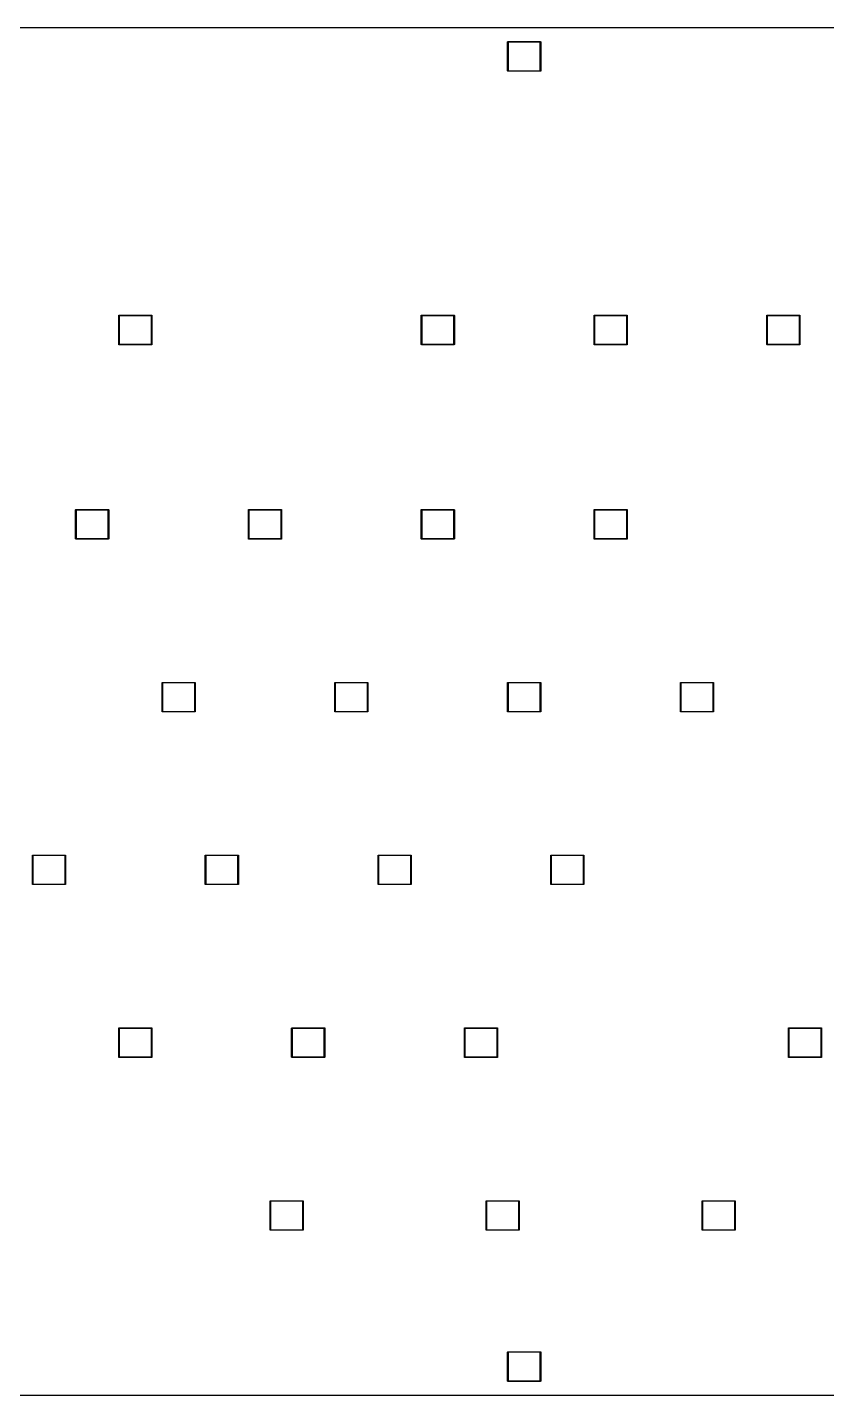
# Model space of a CAD drawing. Extents: x 19 to 378, y -202 to -52.
# Drawn here: x 197.6 to 285.8, y -202.4 to -51.6 of the extents above; entities that cross this region are included whole.
import ezdxf

# ---------------------------------------------------------------- set-up
doc = ezdxf.new("R2010")
doc.units = 0
doc.layers.add('BLACK', color=7, linetype='CONTINUOUS')

msp = doc.modelspace()

# ---------------------------------------------------------------- linework, layer by layer
at = {"layer": 'BLACK', "linetype": 'CONTINUOUS'}
for p, q in [((22.2249, -51.5687), (374.651, -51.5878)), ((374.649, -51.6378), (22.2251, -51.6187)), ((250.587, -53.1687), (250.588, -53.1638)), ((250.588, -53.17), (250.587, -53.1687)), ((250.587, -56.3675), (250.588, -53.17)), ((250.588, -53.1638), (250.589, -53.1591)), ((250.589, -53.1591), (250.592, -53.1548)), ((250.592, -53.1548), (250.595, -53.151)), ((250.595, -53.151), (250.599, -53.1479)), ((250.599, -53.1479), (250.603, -53.1455)), ((250.603, -53.1455), (250.608, -53.1441)), ((250.608, -53.1441), (250.611, -53.1437)), ((250.611, -53.1437), (250.612, -53.1436)), ((250.611, -53.1437), (250.611, -53.1437)), ((250.612, -53.1436), (250.614, -53.1437)), ((250.614, -53.1437), (254.211, -53.1437)), ((250.637, -53.1937), (250.637, -56.3438)), ((254.188, -53.1937), (250.637, -53.1937)), ((254.188, -56.3438), (254.188, -53.1937)), ((254.211, -53.1437), (254.212, -53.1436)), ((254.212, -53.1436), (254.214, -53.1437)), ((254.214, -53.1437), (254.217, -53.1441)), ((254.217, -53.1441), (254.222, -53.1455)), ((254.222, -53.1455), (254.226, -53.1479)), ((254.226, -53.1479), (254.23, -53.151)), ((254.23, -53.151), (254.233, -53.1548)), ((254.233, -53.1548), (254.236, -53.1591)), ((254.236, -53.1591), (254.237, -53.1638)), ((254.237, -53.1638), (254.238, -53.1687)), ((254.238, -53.1687), (254.237, -53.17)), ((254.237, -53.17), (254.237, -56.3675)), ((250.587, -56.3687), (250.587, -56.3675)), ((250.588, -56.3737), (250.587, -56.3687)), ((250.589, -56.3784), (250.588, -56.3737)), ((250.592, -56.3827), (250.589, -56.3784)), ((250.595, -56.3865), (250.592, -56.3827)), ((250.599, -56.3896), (250.595, -56.3865)), ((250.603, -56.392), (250.599, -56.3896)), ((250.608, -56.3934), (250.603, -56.392)), ((250.612, -56.3939), (250.608, -56.3934)), ((250.614, -56.3937), (250.612, -56.3939)), ((254.211, -56.3937), (250.614, -56.3937)), ((250.637, -56.3438), (254.188, -56.3438)), ((254.212, -56.3939), (254.211, -56.3937)), ((254.214, -56.3937), (254.212, -56.3939)), ((254.217, -56.3934), (254.214, -56.3937)), ((254.214, -56.3937), (254.214, -56.3937)), ((254.222, -56.392), (254.217, -56.3934)), ((254.226, -56.3896), (254.222, -56.392)), ((254.23, -56.3865), (254.226, -56.3896)), ((254.233, -56.3827), (254.23, -56.3865)), ((254.236, -56.3784), (254.233, -56.3827)), ((254.237, -56.3737), (254.236, -56.3784)), ((254.237, -56.3675), (254.238, -56.3687)), ((254.238, -56.3687), (254.237, -56.3737)), ((207.725, -83.3263), (207.727, -83.3216)), ((207.725, -83.3312), (207.725, -83.3263)), ((207.725, -83.3325), (207.725, -83.3312)), ((207.725, -86.53), (207.725, -83.3325)), ((207.727, -83.3216), (207.729, -83.3173)), ((207.729, -83.3173), (207.732, -83.3135)), ((207.732, -83.3135), (207.736, -83.3104)), ((207.736, -83.3104), (207.74, -83.308)), ((207.74, -83.308), (207.745, -83.3066)), ((207.745, -83.3066), (207.749, -83.3062)), ((207.749, -83.3062), (207.75, -83.3061)), ((207.75, -83.3061), (207.751, -83.3062)), ((207.751, -83.3062), (211.349, -83.3062)), ((207.775, -83.3563), (207.775, -86.5062)), ((211.325, -83.3563), (207.775, -83.3563)), ((211.325, -86.5062), (211.325, -83.3563)), ((211.349, -83.3062), (211.35, -83.3061)), ((211.35, -83.3061), (211.351, -83.3062)), ((211.351, -83.3062), (211.351, -83.3062)), ((211.351, -83.3062), (211.355, -83.3066)), ((211.355, -83.3066), (211.36, -83.308)), ((211.36, -83.308), (211.364, -83.3104)), ((211.364, -83.3104), (211.368, -83.3135)), ((211.368, -83.3135), (211.371, -83.3173)), ((211.371, -83.3173), (211.373, -83.3216)), ((211.373, -83.3216), (211.375, -83.3263)), ((211.375, -83.3263), (211.375, -83.3312)), ((211.375, -83.3312), (211.375, -83.3325)), ((211.375, -83.3325), (211.375, -86.53)), ((241.062, -83.3312), (241.063, -83.3263)), ((241.062, -83.3325), (241.062, -83.3312)), ((241.063, -86.53), (241.062, -83.3325)), ((241.063, -83.3263), (241.064, -83.3216)), ((241.064, -83.3216), (241.067, -83.3173)), ((241.067, -83.3173), (241.07, -83.3135)), ((241.07, -83.3135), (241.074, -83.3104)), ((241.074, -83.3104), (241.078, -83.308)), ((241.078, -83.308), (241.083, -83.3066)), ((241.083, -83.3066), (241.086, -83.3062)), ((241.086, -83.3062), (241.087, -83.3061)), ((241.087, -83.3061), (241.089, -83.3062)), ((241.089, -83.3062), (244.686, -83.3062)), ((241.112, -83.3563), (241.112, -86.5062)), ((244.662, -83.3563), (241.112, -83.3563)), ((244.663, -86.5062), (244.662, -83.3563)), ((244.686, -83.3062), (244.688, -83.3061)), ((244.688, -83.3061), (244.689, -83.3062)), ((244.689, -83.3062), (244.689, -83.3062)), ((244.689, -83.3062), (244.692, -83.3066)), ((244.692, -83.3066), (244.697, -83.308)), ((244.697, -83.308), (244.701, -83.3104)), ((244.701, -83.3104), (244.705, -83.3135)), ((244.705, -83.3135), (244.708, -83.3173)), ((244.708, -83.3173), (244.711, -83.3216)), ((244.711, -83.3216), (244.712, -83.3263)), ((244.712, -83.3263), (244.713, -83.3312)), ((244.713, -83.3312), (244.712, -83.3325)), ((244.712, -83.3325), (244.712, -86.53)), ((260.112, -83.3312), (260.113, -83.3263)), ((260.113, -83.3325), (260.112, -83.3312)), ((260.113, -83.3263), (260.114, -83.3216)), ((260.113, -86.53), (260.113, -83.3325)), ((260.114, -83.3216), (260.117, -83.3173)), ((260.117, -83.3173), (260.12, -83.3135)), ((260.12, -83.3135), (260.124, -83.3104)), ((260.124, -83.3104), (260.128, -83.308)), ((260.128, -83.308), (260.133, -83.3066)), ((260.133, -83.3066), (260.136, -83.3062)), ((260.136, -83.3062), (260.137, -83.3061)), ((260.137, -83.3061), (260.139, -83.3062)), ((260.139, -83.3062), (263.736, -83.3062)), ((260.162, -83.3563), (260.162, -86.5062)), ((263.712, -83.3563), (260.162, -83.3563)), ((263.713, -86.5062), (263.712, -83.3563)), ((263.736, -83.3062), (263.738, -83.3061)), ((263.738, -83.3061), (263.739, -83.3062)), ((263.739, -83.3062), (263.739, -83.3062)), ((263.739, -83.3062), (263.742, -83.3066)), ((263.742, -83.3066), (263.747, -83.308)), ((263.747, -83.308), (263.751, -83.3104)), ((263.751, -83.3104), (263.755, -83.3135)), ((263.755, -83.3135), (263.758, -83.3173)), ((263.758, -83.3173), (263.761, -83.3216)), ((263.761, -83.3216), (263.762, -83.3263)), ((263.762, -83.3263), (263.763, -83.3312)), ((263.763, -83.3312), (263.762, -83.3325)), ((263.762, -83.3325), (263.762, -86.53)), ((279.162, -83.3312), (279.163, -83.3263)), ((279.162, -83.3325), (279.162, -83.3312)), ((279.163, -86.53), (279.162, -83.3325)), ((279.163, -83.3263), (279.164, -83.3216)), ((279.164, -83.3216), (279.167, -83.3173)), ((279.167, -83.3173), (279.17, -83.3135)), ((279.17, -83.3135), (279.174, -83.3104)), ((279.174, -83.3104), (279.178, -83.308)), ((279.178, -83.308), (279.183, -83.3066)), ((279.183, -83.3066), (279.186, -83.3062)), ((279.186, -83.3062), (279.188, -83.3061)), ((279.188, -83.3061), (279.189, -83.3062)), ((279.189, -83.3062), (282.786, -83.3062)), ((279.212, -83.3563), (279.212, -86.5062)), ((282.762, -83.3563), (279.212, -83.3563)), ((282.763, -86.5062), (282.762, -83.3563)), ((282.786, -83.3062), (282.787, -83.3061)), ((282.787, -83.3061), (282.789, -83.3062)), ((282.789, -83.3062), (282.789, -83.3062)), ((282.789, -83.3062), (282.792, -83.3066)), ((282.792, -83.3066), (282.797, -83.308)), ((282.797, -83.308), (282.801, -83.3104)), ((282.801, -83.3104), (282.805, -83.3135)), ((282.805, -83.3135), (282.808, -83.3173)), ((282.808, -83.3173), (282.811, -83.3216)), ((282.811, -83.3216), (282.812, -83.3263)), ((282.812, -83.3263), (282.813, -83.3312)), ((282.813, -83.3312), (282.812, -83.3325)), ((282.812, -83.3325), (282.812, -86.53)), ((207.725, -86.5312), (207.725, -86.53)), ((207.725, -86.5362), (207.725, -86.5312)), ((207.727, -86.5409), (207.725, -86.5362)), ((207.729, -86.5452), (207.727, -86.5409)), ((207.732, -86.549), (207.729, -86.5452)), ((207.736, -86.5521), (207.732, -86.549)), ((207.74, -86.5545), (207.736, -86.5521)), ((207.745, -86.5559), (207.74, -86.5545)), ((207.749, -86.5562), (207.745, -86.5559)), ((207.75, -86.5564), (207.749, -86.5562)), ((207.749, -86.5562), (207.749, -86.5562)), ((207.751, -86.5562), (207.75, -86.5564)), ((211.349, -86.5562), (207.751, -86.5562)), ((207.775, -86.5062), (211.325, -86.5062)), ((211.35, -86.5564), (211.349, -86.5562)), ((211.355, -86.5559), (211.35, -86.5564)), ((211.36, -86.5545), (211.355, -86.5559)), ((211.364, -86.5521), (211.36, -86.5545)), ((211.368, -86.549), (211.364, -86.5521)), ((211.371, -86.5452), (211.368, -86.549)), ((211.373, -86.5409), (211.371, -86.5452)), ((211.375, -86.5362), (211.373, -86.5409)), ((211.375, -86.53), (211.375, -86.5312)), ((211.375, -86.5312), (211.375, -86.5325)), ((211.375, -86.5325), (211.375, -86.5362)), ((241.062, -86.5312), (241.063, -86.53)), ((241.063, -86.5362), (241.062, -86.5312)), ((241.064, -86.5409), (241.063, -86.5362)), ((241.067, -86.5452), (241.064, -86.5409)), ((241.07, -86.549), (241.067, -86.5452)), ((241.074, -86.5521), (241.07, -86.549)), ((241.078, -86.5545), (241.074, -86.5521)), ((241.083, -86.5559), (241.078, -86.5545)), ((241.086, -86.5562), (241.083, -86.5559)), ((241.087, -86.5564), (241.086, -86.5562)), ((241.086, -86.5562), (241.086, -86.5562)), ((241.089, -86.5562), (241.087, -86.5564)), ((244.686, -86.5562), (241.089, -86.5562)), ((241.112, -86.5062), (244.663, -86.5062)), ((244.688, -86.5564), (244.686, -86.5562)), ((244.692, -86.5559), (244.688, -86.5564)), ((244.697, -86.5545), (244.692, -86.5559)), ((244.701, -86.5521), (244.697, -86.5545)), ((244.705, -86.549), (244.701, -86.5521)), ((244.708, -86.5452), (244.705, -86.549)), ((244.711, -86.5409), (244.708, -86.5452)), ((244.712, -86.5362), (244.711, -86.5409)), ((244.712, -86.53), (244.713, -86.5312)), ((244.713, -86.5312), (244.712, -86.5325)), ((244.712, -86.5325), (244.712, -86.5362)), ((260.112, -86.5312), (260.113, -86.53)), ((260.113, -86.5362), (260.112, -86.5312)), ((260.114, -86.5409), (260.113, -86.5362)), ((260.117, -86.5452), (260.114, -86.5409)), ((260.12, -86.549), (260.117, -86.5452)), ((260.124, -86.5521), (260.12, -86.549)), ((260.128, -86.5545), (260.124, -86.5521)), ((260.133, -86.5559), (260.128, -86.5545)), ((260.136, -86.5562), (260.133, -86.5559)), ((260.137, -86.5564), (260.136, -86.5562)), ((260.136, -86.5562), (260.136, -86.5562)), ((260.139, -86.5562), (260.137, -86.5564)), ((263.736, -86.5562), (260.139, -86.5562)), ((260.162, -86.5062), (263.713, -86.5062)), ((263.738, -86.5564), (263.736, -86.5562)), ((263.742, -86.5559), (263.738, -86.5564)), ((263.747, -86.5545), (263.742, -86.5559)), ((263.751, -86.5521), (263.747, -86.5545)), ((263.755, -86.549), (263.751, -86.5521)), ((263.758, -86.5452), (263.755, -86.549)), ((263.761, -86.5409), (263.758, -86.5452)), ((263.762, -86.5362), (263.761, -86.5409)), ((263.762, -86.53), (263.763, -86.5312)), ((263.763, -86.5312), (263.762, -86.5325)), ((263.762, -86.5325), (263.762, -86.5362)), ((279.162, -86.5312), (279.163, -86.53)), ((279.163, -86.5362), (279.162, -86.5312)), ((279.164, -86.5409), (279.163, -86.5362)), ((279.167, -86.5452), (279.164, -86.5409)), ((279.17, -86.549), (279.167, -86.5452)), ((279.174, -86.5521), (279.17, -86.549)), ((279.178, -86.5545), (279.174, -86.5521)), ((279.183, -86.5559), (279.178, -86.5545)), ((279.186, -86.5562), (279.183, -86.5559)), ((279.188, -86.5564), (279.186, -86.5562)), ((279.186, -86.5562), (279.186, -86.5562)), ((279.189, -86.5562), (279.188, -86.5564)), ((282.786, -86.5562), (279.189, -86.5562)), ((279.212, -86.5062), (282.763, -86.5062)), ((282.787, -86.5564), (282.786, -86.5562)), ((282.792, -86.5559), (282.787, -86.5564)), ((282.797, -86.5545), (282.792, -86.5559)), ((282.801, -86.5521), (282.797, -86.5545)), ((282.805, -86.549), (282.801, -86.5521)), ((282.808, -86.5452), (282.805, -86.549)), ((282.811, -86.5409), (282.808, -86.5452)), ((282.812, -86.5362), (282.811, -86.5409)), ((282.812, -86.53), (282.813, -86.5312)), ((282.813, -86.5312), (282.812, -86.5325)), ((282.812, -86.5325), (282.812, -86.5362)), ((202.962, -104.762), (202.963, -104.758)), ((202.963, -104.764), (202.962, -104.762)), ((202.962, -107.961), (202.963, -104.764)), ((202.963, -104.758), (202.964, -104.753)), ((202.964, -104.753), (202.967, -104.749)), ((202.967, -104.749), (202.97, -104.745)), ((202.97, -104.745), (202.974, -104.742)), ((202.974, -104.742), (202.978, -104.739)), ((202.978, -104.739), (202.983, -104.738)), ((202.983, -104.738), (202.986, -104.737)), ((202.986, -104.737), (202.986, -104.737)), ((202.986, -104.737), (202.987, -104.737)), ((202.987, -104.737), (202.989, -104.737)), ((202.989, -104.737), (206.586, -104.737)), ((203.012, -104.787), (203.012, -107.938)), ((206.563, -104.787), (203.012, -104.787)), ((206.562, -107.938), (206.563, -104.787)), ((206.586, -104.737), (206.587, -104.737)), ((206.587, -104.737), (206.589, -104.737)), ((206.589, -104.737), (206.592, -104.738)), ((206.592, -104.738), (206.597, -104.739)), ((206.597, -104.739), (206.601, -104.742)), ((206.601, -104.742), (206.605, -104.745)), ((206.605, -104.745), (206.608, -104.749)), ((206.608, -104.749), (206.611, -104.753)), ((206.611, -104.753), (206.612, -104.758)), ((206.612, -104.758), (206.613, -104.762)), ((206.613, -104.762), (206.612, -104.764)), ((206.612, -104.764), (206.612, -107.961)), ((222.012, -104.762), (222.013, -104.758)), ((222.013, -104.764), (222.012, -104.762)), ((222.012, -107.961), (222.013, -104.764)), ((222.013, -104.758), (222.014, -104.753)), ((222.014, -104.753), (222.017, -104.749)), ((222.017, -104.749), (222.02, -104.745)), ((222.02, -104.745), (222.024, -104.742)), ((222.024, -104.742), (222.028, -104.739)), ((222.028, -104.739), (222.033, -104.738)), ((222.033, -104.738), (222.036, -104.737)), ((222.036, -104.737), (222.036, -104.737)), ((222.036, -104.737), (222.037, -104.737)), ((222.037, -104.737), (222.039, -104.737)), ((222.039, -104.737), (225.636, -104.737)), ((222.062, -104.787), (222.062, -107.938)), ((225.613, -104.787), (222.062, -104.787)), ((225.612, -107.938), (225.613, -104.787)), ((225.636, -104.737), (225.637, -104.737)), ((225.637, -104.737), (225.639, -104.737)), ((225.639, -104.737), (225.642, -104.738)), ((225.642, -104.738), (225.647, -104.739)), ((225.647, -104.739), (225.651, -104.742)), ((225.651, -104.742), (225.655, -104.745)), ((225.655, -104.745), (225.658, -104.749)), ((225.658, -104.749), (225.661, -104.753)), ((225.661, -104.753), (225.662, -104.758)), ((225.662, -104.758), (225.663, -104.762)), ((225.663, -104.762), (225.662, -104.764)), ((225.662, -104.764), (225.662, -107.961)), ((241.062, -104.762), (241.063, -104.758)), ((241.063, -104.764), (241.062, -104.762)), ((241.062, -107.961), (241.063, -104.764)), ((241.063, -104.758), (241.064, -104.753)), ((241.064, -104.753), (241.067, -104.749)), ((241.067, -104.749), (241.07, -104.745)), ((241.07, -104.745), (241.074, -104.742)), ((241.074, -104.742), (241.078, -104.739)), ((241.078, -104.739), (241.083, -104.738)), ((241.083, -104.738), (241.086, -104.737)), ((241.086, -104.737), (241.086, -104.737)), ((241.086, -104.737), (241.087, -104.737)), ((241.087, -104.737), (241.089, -104.737)), ((241.089, -104.737), (244.686, -104.737)), ((241.112, -104.787), (241.112, -107.938)), ((244.663, -104.787), (241.112, -104.787)), ((244.662, -107.938), (244.663, -104.787)), ((244.686, -104.737), (244.688, -104.737)), ((244.688, -104.737), (244.689, -104.737)), ((244.689, -104.737), (244.692, -104.738)), ((244.692, -104.738), (244.697, -104.739)), ((244.697, -104.739), (244.701, -104.742)), ((244.701, -104.742), (244.705, -104.745)), ((244.705, -104.745), (244.708, -104.749)), ((244.708, -104.749), (244.711, -104.753)), ((244.711, -104.753), (244.712, -104.758)), ((244.712, -104.758), (244.713, -104.762)), ((244.713, -104.762), (244.712, -104.764)), ((244.712, -104.764), (244.712, -107.961)), ((260.112, -104.762), (260.113, -104.758)), ((260.113, -104.764), (260.112, -104.762)), ((260.113, -104.758), (260.114, -104.753)), ((260.113, -107.961), (260.113, -104.764)), ((260.114, -104.753), (260.117, -104.749)), ((260.117, -104.749), (260.12, -104.745)), ((260.12, -104.745), (260.124, -104.742)), ((260.124, -104.742), (260.128, -104.739)), ((260.128, -104.739), (260.133, -104.738)), ((260.133, -104.738), (260.136, -104.737)), ((260.136, -104.737), (260.136, -104.737)), ((260.136, -104.737), (260.137, -104.737)), ((260.137, -104.737), (260.139, -104.737)), ((260.139, -104.737), (263.736, -104.737)), ((260.162, -104.787), (260.162, -107.938)), ((263.713, -104.787), (260.162, -104.787)), ((263.712, -107.938), (263.713, -104.787)), ((263.736, -104.737), (263.738, -104.737)), ((263.738, -104.737), (263.739, -104.737)), ((263.739, -104.737), (263.742, -104.738)), ((263.742, -104.738), (263.747, -104.739)), ((263.747, -104.739), (263.751, -104.742)), ((263.751, -104.742), (263.755, -104.745)), ((263.755, -104.745), (263.758, -104.749)), ((263.758, -104.749), (263.761, -104.753)), ((263.761, -104.753), (263.762, -104.758)), ((263.762, -104.758), (263.763, -104.762)), ((263.763, -104.762), (263.762, -104.764)), ((263.762, -104.764), (263.762, -107.961)), ((202.962, -107.962), (202.962, -107.961)), ((202.963, -107.967), (202.962, -107.962)), ((202.964, -107.972), (202.963, -107.967)), ((202.967, -107.976), (202.964, -107.972)), ((202.97, -107.98), (202.967, -107.976)), ((202.974, -107.983), (202.97, -107.98)), ((202.978, -107.986), (202.974, -107.983)), ((202.983, -107.987), (202.978, -107.986)), ((202.987, -107.988), (202.983, -107.987)), ((202.989, -107.987), (202.987, -107.988)), ((206.586, -107.987), (202.989, -107.987)), ((203.012, -107.938), (206.562, -107.938)), ((206.587, -107.988), (206.586, -107.987)), ((206.589, -107.987), (206.587, -107.988)), ((206.592, -107.987), (206.589, -107.987)), ((206.589, -107.987), (206.589, -107.987)), ((206.597, -107.986), (206.592, -107.987)), ((206.601, -107.983), (206.597, -107.986)), ((206.605, -107.98), (206.601, -107.983)), ((206.608, -107.976), (206.605, -107.98)), ((206.611, -107.972), (206.608, -107.976)), ((206.612, -107.967), (206.611, -107.972)), ((206.612, -107.961), (206.613, -107.962)), ((206.613, -107.962), (206.612, -107.967)), ((222.012, -107.962), (222.012, -107.961)), ((222.013, -107.967), (222.012, -107.962)), ((222.014, -107.972), (222.013, -107.967)), ((222.017, -107.976), (222.014, -107.972)), ((222.02, -107.98), (222.017, -107.976)), ((222.024, -107.983), (222.02, -107.98)), ((222.028, -107.986), (222.024, -107.983)), ((222.033, -107.987), (222.028, -107.986)), ((222.037, -107.988), (222.033, -107.987)), ((222.039, -107.987), (222.037, -107.988)), ((225.636, -107.987), (222.039, -107.987)), ((222.062, -107.938), (225.612, -107.938)), ((225.637, -107.988), (225.636, -107.987)), ((225.639, -107.987), (225.637, -107.988)), ((225.642, -107.987), (225.639, -107.987)), ((225.639, -107.987), (225.639, -107.987)), ((225.647, -107.986), (225.642, -107.987)), ((225.651, -107.983), (225.647, -107.986)), ((225.655, -107.98), (225.651, -107.983)), ((225.658, -107.976), (225.655, -107.98)), ((225.661, -107.972), (225.658, -107.976)), ((225.662, -107.967), (225.661, -107.972)), ((225.662, -107.961), (225.663, -107.962)), ((225.663, -107.962), (225.662, -107.967)), ((241.062, -107.962), (241.062, -107.961)), ((241.063, -107.967), (241.062, -107.962)), ((241.064, -107.972), (241.063, -107.967)), ((241.067, -107.976), (241.064, -107.972)), ((241.07, -107.98), (241.067, -107.976)), ((241.074, -107.983), (241.07, -107.98)), ((241.078, -107.986), (241.074, -107.983)), ((241.083, -107.987), (241.078, -107.986)), ((241.087, -107.988), (241.083, -107.987)), ((241.089, -107.987), (241.087, -107.988)), ((244.686, -107.987), (241.089, -107.987)), ((241.112, -107.938), (244.662, -107.938)), ((244.688, -107.988), (244.686, -107.987)), ((244.689, -107.987), (244.688, -107.988)), ((244.692, -107.987), (244.689, -107.987)), ((244.689, -107.987), (244.689, -107.987)), ((244.697, -107.986), (244.692, -107.987)), ((244.701, -107.983), (244.697, -107.986)), ((244.705, -107.98), (244.701, -107.983)), ((244.708, -107.976), (244.705, -107.98)), ((244.711, -107.972), (244.708, -107.976)), ((244.712, -107.967), (244.711, -107.972)), ((244.712, -107.961), (244.713, -107.962)), ((244.713, -107.962), (244.712, -107.967)), ((260.112, -107.962), (260.113, -107.961)), ((260.113, -107.967), (260.112, -107.962)), ((260.114, -107.972), (260.113, -107.967)), ((260.117, -107.976), (260.114, -107.972)), ((260.12, -107.98), (260.117, -107.976)), ((260.124, -107.983), (260.12, -107.98)), ((260.128, -107.986), (260.124, -107.983)), ((260.133, -107.987), (260.128, -107.986)), ((260.137, -107.988), (260.133, -107.987)), ((260.139, -107.987), (260.137, -107.988)), ((263.736, -107.987), (260.139, -107.987)), ((260.162, -107.938), (263.712, -107.938)), ((263.738, -107.988), (263.736, -107.987)), ((263.739, -107.987), (263.738, -107.988)), ((263.742, -107.987), (263.739, -107.987)), ((263.739, -107.987), (263.739, -107.987)), ((263.747, -107.986), (263.742, -107.987)), ((263.751, -107.983), (263.747, -107.986)), ((263.755, -107.98), (263.751, -107.983)), ((263.758, -107.976), (263.755, -107.98)), ((263.761, -107.972), (263.758, -107.976)), ((263.762, -107.967), (263.761, -107.972)), ((263.762, -107.961), (263.763, -107.962)), ((263.763, -107.962), (263.762, -107.967)), ((212.487, -123.812), (212.488, -123.808)), ((212.487, -123.814), (212.487, -123.812)), ((212.488, -127.011), (212.487, -123.814)), ((212.488, -123.808), (212.489, -123.803)), ((212.489, -123.803), (212.492, -123.799)), ((212.492, -123.799), (212.495, -123.795)), ((212.495, -123.795), (212.499, -123.792)), ((212.499, -123.792), (212.503, -123.789)), ((212.503, -123.789), (212.508, -123.788)), ((212.508, -123.788), (212.511, -123.787)), ((212.511, -123.787), (212.512, -123.787)), ((212.512, -123.787), (212.514, -123.787)), ((212.514, -123.787), (216.111, -123.787)), ((212.537, -123.837), (212.537, -126.987)), ((216.087, -123.837), (212.537, -123.837)), ((216.088, -126.987), (216.087, -123.837)), ((216.111, -123.787), (216.112, -123.787)), ((216.112, -123.787), (216.114, -123.787)), ((216.114, -123.787), (216.114, -123.787)), ((216.114, -123.787), (216.117, -123.788)), ((216.117, -123.788), (216.122, -123.789)), ((216.122, -123.789), (216.126, -123.792)), ((216.126, -123.792), (216.13, -123.795)), ((216.13, -123.795), (216.133, -123.799)), ((216.133, -123.799), (216.136, -123.803)), ((216.136, -123.803), (216.137, -123.808)), ((216.137, -123.808), (216.138, -123.812)), ((216.138, -123.812), (216.137, -123.814)), ((216.137, -123.814), (216.137, -127.011)), ((231.537, -123.812), (231.538, -123.808)), ((231.537, -123.814), (231.537, -123.812)), ((231.538, -127.011), (231.537, -123.814)), ((231.538, -123.808), (231.539, -123.803)), ((231.539, -123.803), (231.542, -123.799)), ((231.542, -123.799), (231.545, -123.795)), ((231.545, -123.795), (231.549, -123.792)), ((231.549, -123.792), (231.553, -123.789)), ((231.553, -123.789), (231.558, -123.788)), ((231.558, -123.788), (231.561, -123.787)), ((231.561, -123.787), (231.562, -123.787)), ((231.562, -123.787), (231.564, -123.787)), ((231.564, -123.787), (235.161, -123.787)), ((231.587, -123.837), (231.587, -126.987)), ((235.137, -123.837), (231.587, -123.837)), ((235.138, -126.987), (235.137, -123.837)), ((235.161, -123.787), (235.162, -123.787)), ((235.162, -123.787), (235.164, -123.787)), ((235.164, -123.787), (235.164, -123.787)), ((235.164, -123.787), (235.167, -123.788)), ((235.167, -123.788), (235.172, -123.789)), ((235.172, -123.789), (235.176, -123.792)), ((235.176, -123.792), (235.18, -123.795)), ((235.18, -123.795), (235.183, -123.799)), ((235.183, -123.799), (235.186, -123.803)), ((235.186, -123.803), (235.187, -123.808)), ((235.187, -123.808), (235.188, -123.812)), ((235.188, -123.812), (235.188, -123.814)), ((235.188, -123.814), (235.188, -127.011)), ((250.587, -123.812), (250.588, -123.808)), ((250.587, -123.814), (250.587, -123.812)), ((250.588, -127.011), (250.587, -123.814)), ((250.588, -123.808), (250.589, -123.803)), ((250.589, -123.803), (250.592, -123.799)), ((250.592, -123.799), (250.595, -123.795)), ((250.595, -123.795), (250.599, -123.792)), ((250.599, -123.792), (250.603, -123.789)), ((250.603, -123.789), (250.608, -123.788)), ((250.608, -123.788), (250.611, -123.787)), ((250.611, -123.787), (250.612, -123.787)), ((250.612, -123.787), (250.614, -123.787)), ((250.614, -123.787), (254.211, -123.787)), ((250.637, -123.837), (250.637, -126.987)), ((254.188, -123.837), (250.637, -123.837)), ((254.188, -126.987), (254.188, -123.837)), ((254.211, -123.787), (254.212, -123.787)), ((254.212, -123.787), (254.214, -123.787)), ((254.214, -123.787), (254.214, -123.787)), ((254.214, -123.787), (254.217, -123.788)), ((254.217, -123.788), (254.222, -123.789)), ((254.222, -123.789), (254.226, -123.792)), ((254.226, -123.792), (254.23, -123.795)), ((254.23, -123.795), (254.233, -123.799)), ((254.233, -123.799), (254.236, -123.803)), ((254.236, -123.803), (254.237, -123.808)), ((254.237, -123.808), (254.238, -123.812)), ((254.238, -123.812), (254.237, -123.814)), ((254.237, -123.814), (254.237, -127.011)), ((269.637, -123.812), (269.638, -123.808)), ((269.637, -123.814), (269.637, -123.812)), ((269.638, -127.011), (269.637, -123.814)), ((269.638, -123.808), (269.639, -123.803)), ((269.639, -123.803), (269.642, -123.799)), ((269.642, -123.799), (269.645, -123.795)), ((269.645, -123.795), (269.649, -123.792)), ((269.649, -123.792), (269.653, -123.789)), ((269.653, -123.789), (269.658, -123.788)), ((269.658, -123.788), (269.661, -123.787)), ((269.661, -123.787), (269.662, -123.787)), ((269.662, -123.787), (269.664, -123.787)), ((269.664, -123.787), (273.261, -123.787)), ((269.688, -123.837), (269.688, -126.987)), ((273.238, -123.837), (269.688, -123.837)), ((273.238, -126.987), (273.238, -123.837)), ((273.261, -123.787), (273.262, -123.787)), ((273.262, -123.787), (273.264, -123.787)), ((273.264, -123.787), (273.264, -123.787)), ((273.264, -123.787), (273.267, -123.788)), ((273.267, -123.788), (273.272, -123.789)), ((273.272, -123.789), (273.276, -123.792)), ((273.276, -123.792), (273.28, -123.795)), ((273.28, -123.795), (273.283, -123.799)), ((273.283, -123.799), (273.286, -123.803)), ((273.286, -123.803), (273.287, -123.808)), ((273.287, -123.808), (273.288, -123.812)), ((273.288, -123.812), (273.287, -123.814)), ((273.287, -123.814), (273.287, -127.011)), ((212.487, -127.012), (212.488, -127.011)), ((212.488, -127.017), (212.487, -127.012)), ((212.489, -127.022), (212.488, -127.017)), ((212.492, -127.026), (212.489, -127.022)), ((212.495, -127.03), (212.492, -127.026)), ((212.499, -127.033), (212.495, -127.03)), ((212.503, -127.036), (212.499, -127.033)), ((212.508, -127.037), (212.503, -127.036)), ((212.511, -127.037), (212.508, -127.037)), ((212.512, -127.038), (212.511, -127.037)), ((212.511, -127.037), (212.511, -127.037)), ((212.514, -127.037), (212.512, -127.038)), ((216.111, -127.037), (212.514, -127.037)), ((212.537, -126.987), (216.088, -126.987)), ((216.112, -127.038), (216.111, -127.037)), ((216.117, -127.037), (216.112, -127.038)), ((216.122, -127.036), (216.117, -127.037)), ((216.126, -127.033), (216.122, -127.036)), ((216.13, -127.03), (216.126, -127.033)), ((216.133, -127.026), (216.13, -127.03)), ((216.136, -127.022), (216.133, -127.026)), ((216.137, -127.017), (216.136, -127.022)), ((216.137, -127.011), (216.138, -127.012)), ((216.138, -127.012), (216.137, -127.014)), ((216.137, -127.014), (216.137, -127.017)), ((231.537, -127.012), (231.538, -127.011)), ((231.538, -127.017), (231.537, -127.012)), ((231.539, -127.022), (231.538, -127.017)), ((231.542, -127.026), (231.539, -127.022)), ((231.545, -127.03), (231.542, -127.026)), ((231.549, -127.033), (231.545, -127.03)), ((231.553, -127.036), (231.549, -127.033)), ((231.558, -127.037), (231.553, -127.036)), ((231.561, -127.037), (231.558, -127.037)), ((231.562, -127.038), (231.561, -127.037)), ((231.561, -127.037), (231.561, -127.037)), ((231.564, -127.037), (231.562, -127.038)), ((235.161, -127.037), (231.564, -127.037)), ((231.587, -126.987), (235.138, -126.987)), ((235.162, -127.038), (235.161, -127.037)), ((235.167, -127.037), (235.162, -127.038)), ((235.172, -127.036), (235.167, -127.037)), ((235.176, -127.033), (235.172, -127.036)), ((235.18, -127.03), (235.176, -127.033)), ((235.183, -127.026), (235.18, -127.03)), ((235.186, -127.022), (235.183, -127.026)), ((235.187, -127.017), (235.186, -127.022)), ((235.188, -127.014), (235.187, -127.017)), ((235.188, -127.011), (235.188, -127.012)), ((235.188, -127.012), (235.188, -127.014)), ((250.587, -127.012), (250.588, -127.011)), ((250.588, -127.017), (250.587, -127.012)), ((250.589, -127.022), (250.588, -127.017)), ((250.592, -127.026), (250.589, -127.022)), ((250.595, -127.03), (250.592, -127.026)), ((250.599, -127.033), (250.595, -127.03)), ((250.603, -127.036), (250.599, -127.033)), ((250.608, -127.037), (250.603, -127.036)), ((250.611, -127.037), (250.608, -127.037)), ((250.612, -127.038), (250.611, -127.037)), ((250.611, -127.037), (250.611, -127.037)), ((250.614, -127.037), (250.612, -127.038)), ((254.211, -127.037), (250.614, -127.037)), ((250.637, -126.987), (254.188, -126.987)), ((254.212, -127.038), (254.211, -127.037)), ((254.217, -127.037), (254.212, -127.038)), ((254.222, -127.036), (254.217, -127.037)), ((254.226, -127.033), (254.222, -127.036)), ((254.23, -127.03), (254.226, -127.033)), ((254.233, -127.026), (254.23, -127.03)), ((254.236, -127.022), (254.233, -127.026)), ((254.237, -127.017), (254.236, -127.022)), ((254.237, -127.011), (254.238, -127.012)), ((254.238, -127.012), (254.237, -127.014)), ((254.237, -127.014), (254.237, -127.017)), ((269.637, -127.012), (269.638, -127.011)), ((269.638, -127.017), (269.637, -127.012)), ((269.639, -127.022), (269.638, -127.017)), ((269.642, -127.026), (269.639, -127.022)), ((269.645, -127.03), (269.642, -127.026)), ((269.649, -127.033), (269.645, -127.03)), ((269.653, -127.036), (269.649, -127.033)), ((269.658, -127.037), (269.653, -127.036)), ((269.661, -127.037), (269.658, -127.037)), ((269.662, -127.038), (269.661, -127.037)), ((269.661, -127.037), (269.661, -127.037)), ((269.664, -127.037), (269.662, -127.038)), ((273.261, -127.037), (269.664, -127.037)), ((269.688, -126.987), (273.238, -126.987)), ((273.262, -127.038), (273.261, -127.037)), ((273.267, -127.037), (273.262, -127.038)), ((273.272, -127.036), (273.267, -127.037)), ((273.276, -127.033), (273.272, -127.036)), ((273.28, -127.03), (273.276, -127.033)), ((273.283, -127.026), (273.28, -127.03)), ((273.286, -127.022), (273.283, -127.026)), ((273.287, -127.017), (273.286, -127.022)), ((273.287, -127.011), (273.288, -127.012)), ((273.288, -127.012), (273.287, -127.014)), ((273.287, -127.014), (273.287, -127.017)), ((198.2, -142.858), (198.202, -142.853)), ((198.2, -142.862), (198.2, -142.858)), ((198.2, -142.864), (198.2, -142.862)), ((198.2, -146.061), (198.2, -142.864)), ((198.202, -142.853), (198.204, -142.849)), ((198.204, -142.849), (198.207, -142.845)), ((198.207, -142.845), (198.211, -142.842)), ((198.211, -142.842), (198.215, -142.839)), ((198.215, -142.839), (198.22, -142.838)), ((198.22, -142.838), (198.224, -142.838)), ((198.224, -142.838), (198.225, -142.837)), ((198.224, -142.838), (198.224, -142.838)), ((198.225, -142.837), (198.226, -142.838)), ((198.226, -142.838), (201.824, -142.838)), ((198.25, -142.887), (198.25, -146.037)), ((201.8, -142.887), (198.25, -142.887)), ((201.8, -146.037), (201.8, -142.887)), ((201.824, -142.838), (201.825, -142.837)), ((201.825, -142.837), (201.826, -142.838)), ((201.826, -142.838), (201.83, -142.838)), ((201.83, -142.838), (201.835, -142.839)), ((201.835, -142.839), (201.839, -142.842)), ((201.839, -142.842), (201.843, -142.845)), ((201.843, -142.845), (201.846, -142.849)), ((201.846, -142.849), (201.848, -142.853)), ((201.848, -142.853), (201.85, -142.858)), ((201.85, -142.858), (201.85, -142.862)), ((201.85, -142.862), (201.85, -142.864)), ((201.85, -142.864), (201.85, -146.061)), ((217.25, -142.858), (217.252, -142.853)), ((217.25, -142.862), (217.25, -142.858)), ((217.25, -142.864), (217.25, -142.862)), ((217.25, -146.061), (217.25, -142.864)), ((217.252, -142.853), (217.254, -142.849)), ((217.254, -142.849), (217.257, -142.845)), ((217.257, -142.845), (217.261, -142.842)), ((217.261, -142.842), (217.265, -142.839)), ((217.265, -142.839), (217.27, -142.838)), ((217.27, -142.838), (217.274, -142.838)), ((217.274, -142.838), (217.275, -142.837)), ((217.274, -142.838), (217.274, -142.838)), ((217.275, -142.837), (217.276, -142.838)), ((217.276, -142.838), (220.874, -142.838)), ((217.3, -142.887), (217.3, -146.037)), ((220.85, -142.887), (217.3, -142.887)), ((220.85, -146.037), (220.85, -142.887)), ((220.874, -142.838), (220.875, -142.837)), ((220.875, -142.837), (220.876, -142.838)), ((220.876, -142.838), (220.88, -142.838)), ((220.88, -142.838), (220.885, -142.839)), ((220.885, -142.839), (220.889, -142.842)), ((220.889, -142.842), (220.893, -142.845)), ((220.893, -142.845), (220.896, -142.849)), ((220.896, -142.849), (220.898, -142.853)), ((220.898, -142.853), (220.9, -142.858)), ((220.9, -142.858), (220.9, -142.862)), ((220.9, -142.862), (220.9, -142.864)), ((220.9, -142.864), (220.9, -146.061)), ((236.3, -142.858), (236.302, -142.853)), ((236.3, -142.862), (236.3, -142.858)), ((236.3, -142.864), (236.3, -142.862)), ((236.3, -146.061), (236.3, -142.864)), ((236.302, -142.853), (236.304, -142.849)), ((236.304, -142.849), (236.307, -142.845)), ((236.307, -142.845), (236.311, -142.842)), ((236.311, -142.842), (236.315, -142.839)), ((236.315, -142.839), (236.32, -142.838)), ((236.32, -142.838), (236.324, -142.838)), ((236.324, -142.838), (236.325, -142.837)), ((236.324, -142.838), (236.324, -142.838)), ((236.325, -142.837), (236.326, -142.838)), ((236.326, -142.838), (239.924, -142.838)), ((236.35, -142.887), (236.35, -146.037)), ((239.9, -142.887), (236.35, -142.887)), ((239.9, -146.037), (239.9, -142.887)), ((239.924, -142.838), (239.925, -142.837)), ((239.925, -142.837), (239.926, -142.838)), ((239.926, -142.838), (239.93, -142.838)), ((239.93, -142.838), (239.935, -142.839)), ((239.935, -142.839), (239.939, -142.842)), ((239.939, -142.842), (239.943, -142.845)), ((239.943, -142.845), (239.946, -142.849)), ((239.946, -142.849), (239.948, -142.853)), ((239.948, -142.853), (239.95, -142.858)), ((239.95, -142.858), (239.95, -142.862)), ((239.95, -142.862), (239.95, -142.864)), ((239.95, -142.864), (239.95, -146.061)), ((255.35, -142.858), (255.352, -142.853)), ((255.35, -142.862), (255.35, -142.858)), ((255.35, -142.864), (255.35, -142.862)), ((255.35, -146.061), (255.35, -142.864)), ((255.352, -142.853), (255.354, -142.849)), ((255.354, -142.849), (255.357, -142.845)), ((255.357, -142.845), (255.361, -142.842)), ((255.361, -142.842), (255.365, -142.839)), ((255.365, -142.839), (255.37, -142.838)), ((255.37, -142.838), (255.374, -142.838)), ((255.374, -142.838), (255.375, -142.837)), ((255.374, -142.838), (255.374, -142.838)), ((255.375, -142.837), (255.376, -142.838)), ((255.376, -142.838), (258.974, -142.838)), ((255.4, -142.887), (255.4, -146.037)), ((258.95, -142.887), (255.4, -142.887)), ((258.95, -146.037), (258.95, -142.887)), ((258.974, -142.838), (258.975, -142.837)), ((258.975, -142.837), (258.976, -142.838)), ((258.976, -142.838), (258.98, -142.838)), ((258.98, -142.838), (258.985, -142.839)), ((258.985, -142.839), (258.989, -142.842)), ((258.989, -142.842), (258.993, -142.845)), ((258.993, -142.845), (258.996, -142.849)), ((258.996, -142.849), (258.998, -142.853)), ((258.998, -142.853), (259, -142.858)), ((259, -142.858), (259, -142.862)), ((259, -142.862), (259, -142.864)), ((259, -142.864), (259, -146.061)), ((198.2, -146.062), (198.2, -146.061)), ((198.2, -146.067), (198.2, -146.062)), ((198.202, -146.072), (198.2, -146.067)), ((198.204, -146.076), (198.202, -146.072)), ((198.207, -146.08), (198.204, -146.076)), ((198.211, -146.083), (198.207, -146.08)), ((198.215, -146.086), (198.211, -146.083)), ((198.22, -146.087), (198.215, -146.086)), ((198.225, -146.088), (198.22, -146.087)), ((198.226, -146.088), (198.225, -146.088)), ((201.824, -146.088), (198.226, -146.088)), ((198.25, -146.037), (201.8, -146.037)), ((201.825, -146.088), (201.824, -146.088)), ((201.826, -146.088), (201.825, -146.088)), ((201.83, -146.087), (201.826, -146.088)), ((201.826, -146.088), (201.826, -146.088)), ((201.835, -146.086), (201.83, -146.087)), ((201.839, -146.083), (201.835, -146.086)), ((201.843, -146.08), (201.839, -146.083)), ((201.846, -146.076), (201.843, -146.08)), ((201.848, -146.072), (201.846, -146.076)), ((201.85, -146.067), (201.848, -146.072)), ((201.85, -146.061), (201.85, -146.062)), ((201.85, -146.062), (201.85, -146.067)), ((217.25, -146.062), (217.25, -146.061)), ((217.25, -146.067), (217.25, -146.062)), ((217.252, -146.072), (217.25, -146.067)), ((217.254, -146.076), (217.252, -146.072)), ((217.257, -146.08), (217.254, -146.076)), ((217.261, -146.083), (217.257, -146.08)), ((217.265, -146.086), (217.261, -146.083)), ((217.27, -146.087), (217.265, -146.086)), ((217.275, -146.088), (217.27, -146.087)), ((217.276, -146.088), (217.275, -146.088)), ((220.874, -146.088), (217.276, -146.088)), ((217.3, -146.037), (220.85, -146.037)), ((220.875, -146.088), (220.874, -146.088)), ((220.876, -146.088), (220.875, -146.088)), ((220.88, -146.087), (220.876, -146.088)), ((220.876, -146.088), (220.876, -146.088)), ((220.885, -146.086), (220.88, -146.087)), ((220.889, -146.083), (220.885, -146.086)), ((220.893, -146.08), (220.889, -146.083)), ((220.896, -146.076), (220.893, -146.08)), ((220.898, -146.072), (220.896, -146.076)), ((220.9, -146.067), (220.898, -146.072)), ((220.9, -146.061), (220.9, -146.062)), ((220.9, -146.062), (220.9, -146.067)), ((236.3, -146.062), (236.3, -146.061)), ((236.3, -146.067), (236.3, -146.062)), ((236.302, -146.072), (236.3, -146.067)), ((236.304, -146.076), (236.302, -146.072)), ((236.307, -146.08), (236.304, -146.076)), ((236.311, -146.083), (236.307, -146.08)), ((236.315, -146.086), (236.311, -146.083)), ((236.32, -146.087), (236.315, -146.086)), ((236.325, -146.088), (236.32, -146.087)), ((236.326, -146.088), (236.325, -146.088)), ((239.924, -146.088), (236.326, -146.088)), ((236.35, -146.037), (239.9, -146.037)), ((239.925, -146.088), (239.924, -146.088)), ((239.926, -146.088), (239.925, -146.088)), ((239.93, -146.087), (239.926, -146.088)), ((239.926, -146.088), (239.926, -146.088)), ((239.935, -146.086), (239.93, -146.087)), ((239.939, -146.083), (239.935, -146.086)), ((239.943, -146.08), (239.939, -146.083)), ((239.946, -146.076), (239.943, -146.08)), ((239.948, -146.072), (239.946, -146.076)), ((239.95, -146.067), (239.948, -146.072)), ((239.95, -146.061), (239.95, -146.062)), ((239.95, -146.062), (239.95, -146.067)), ((255.35, -146.062), (255.35, -146.061)), ((255.35, -146.067), (255.35, -146.062)), ((255.352, -146.072), (255.35, -146.067)), ((255.354, -146.076), (255.352, -146.072)), ((255.357, -146.08), (255.354, -146.076)), ((255.361, -146.083), (255.357, -146.08)), ((255.365, -146.086), (255.361, -146.083)), ((255.37, -146.087), (255.365, -146.086)), ((255.375, -146.088), (255.37, -146.087)), ((255.376, -146.088), (255.375, -146.088)), ((258.974, -146.088), (255.376, -146.088)), ((255.4, -146.037), (258.95, -146.037)), ((258.975, -146.088), (258.974, -146.088)), ((258.976, -146.088), (258.975, -146.088)), ((258.98, -146.087), (258.976, -146.088)), ((258.976, -146.088), (258.976, -146.088)), ((258.985, -146.086), (258.98, -146.087)), ((258.989, -146.083), (258.985, -146.086)), ((258.993, -146.08), (258.989, -146.083)), ((258.996, -146.076), (258.993, -146.08)), ((258.998, -146.072), (258.996, -146.076)), ((259, -146.067), (258.998, -146.072)), ((259, -146.061), (259, -146.062)), ((259, -146.062), (259, -146.067)), ((207.725, -161.908), (207.727, -161.903)), ((207.725, -161.912), (207.725, -161.908)), ((207.725, -161.914), (207.725, -161.912)), ((207.725, -165.111), (207.725, -161.914)), ((207.727, -161.903), (207.729, -161.899)), ((207.729, -161.899), (207.732, -161.895)), ((207.732, -161.895), (207.736, -161.892)), ((207.736, -161.892), (207.74, -161.889)), ((207.74, -161.889), (207.745, -161.888)), ((207.745, -161.888), (207.749, -161.887)), ((207.749, -161.887), (207.75, -161.887)), ((207.75, -161.887), (207.751, -161.887)), ((207.751, -161.887), (211.349, -161.887)), ((207.775, -161.938), (207.775, -165.088)), ((211.325, -161.938), (207.775, -161.938)), ((211.325, -165.088), (211.325, -161.938)), ((211.349, -161.887), (211.35, -161.887)), ((211.35, -161.887), (211.351, -161.887)), ((211.351, -161.887), (211.351, -161.887)), ((211.351, -161.887), (211.355, -161.888)), ((211.355, -161.888), (211.36, -161.889)), ((211.36, -161.889), (211.364, -161.892)), ((211.364, -161.892), (211.368, -161.895)), ((211.368, -161.895), (211.371, -161.899)), ((211.371, -161.899), (211.373, -161.903)), ((211.373, -161.903), (211.375, -161.908)), ((211.375, -161.908), (211.375, -161.912)), ((211.375, -161.912), (211.375, -161.914)), ((211.375, -161.914), (211.375, -165.111)), ((226.775, -161.908), (226.777, -161.903)), ((226.775, -161.912), (226.775, -161.908)), ((226.775, -161.914), (226.775, -161.912)), ((226.775, -165.111), (226.775, -161.914)), ((226.777, -161.903), (226.779, -161.899)), ((226.779, -161.899), (226.782, -161.895)), ((226.782, -161.895), (226.786, -161.892)), ((226.786, -161.892), (226.79, -161.889)), ((226.79, -161.889), (226.795, -161.888)), ((226.795, -161.888), (226.799, -161.887)), ((226.799, -161.887), (226.8, -161.887)), ((226.8, -161.887), (226.801, -161.887)), ((226.801, -161.887), (230.399, -161.887)), ((226.825, -161.938), (226.825, -165.088)), ((230.375, -161.938), (226.825, -161.938)), ((230.375, -165.088), (230.375, -161.938)), ((230.399, -161.887), (230.4, -161.887)), ((230.4, -161.887), (230.401, -161.887)), ((230.401, -161.887), (230.401, -161.887)), ((230.401, -161.887), (230.405, -161.888)), ((230.405, -161.888), (230.41, -161.889)), ((230.41, -161.889), (230.414, -161.892)), ((230.414, -161.892), (230.418, -161.895)), ((230.418, -161.895), (230.421, -161.899)), ((230.421, -161.899), (230.423, -161.903)), ((230.423, -161.903), (230.425, -161.908)), ((230.425, -161.908), (230.425, -161.912)), ((230.425, -161.912), (230.425, -161.914)), ((230.425, -161.914), (230.425, -165.111)), ((245.825, -161.908), (245.827, -161.903)), ((245.825, -161.912), (245.825, -161.908)), ((245.825, -161.914), (245.825, -161.912)), ((245.825, -165.111), (245.825, -161.914)), ((245.827, -161.903), (245.829, -161.899)), ((245.829, -161.899), (245.832, -161.895)), ((245.832, -161.895), (245.836, -161.892)), ((245.836, -161.892), (245.84, -161.889)), ((245.84, -161.889), (245.845, -161.888)), ((245.845, -161.888), (245.849, -161.887)), ((245.849, -161.887), (245.85, -161.887)), ((245.85, -161.887), (245.851, -161.887)), ((245.851, -161.887), (249.449, -161.887)), ((245.875, -161.938), (245.875, -165.088)), ((249.425, -161.938), (245.875, -161.938)), ((249.425, -165.088), (249.425, -161.938)), ((249.449, -161.887), (249.45, -161.887)), ((249.45, -161.887), (249.451, -161.887)), ((249.451, -161.887), (249.451, -161.887)), ((249.451, -161.887), (249.455, -161.888)), ((249.455, -161.888), (249.46, -161.889)), ((249.46, -161.889), (249.464, -161.892)), ((249.464, -161.892), (249.468, -161.895)), ((249.468, -161.895), (249.471, -161.899)), ((249.471, -161.899), (249.473, -161.903)), ((249.473, -161.903), (249.475, -161.908)), ((249.475, -161.908), (249.475, -161.912)), ((249.475, -161.912), (249.475, -161.914)), ((249.475, -161.914), (249.475, -165.111)), ((281.544, -161.908), (281.546, -161.903)), ((281.544, -161.912), (281.544, -161.908)), ((281.544, -161.914), (281.544, -161.912)), ((281.544, -165.111), (281.544, -161.914)), ((281.546, -161.903), (281.548, -161.899)), ((281.548, -161.899), (281.551, -161.895)), ((281.551, -161.895), (281.555, -161.892)), ((281.555, -161.892), (281.559, -161.889)), ((281.559, -161.889), (281.564, -161.888)), ((281.564, -161.888), (281.568, -161.887)), ((281.568, -161.887), (281.569, -161.887)), ((281.569, -161.887), (281.57, -161.887)), ((281.57, -161.887), (285.168, -161.887)), ((281.594, -161.938), (281.594, -165.088)), ((285.144, -161.938), (281.594, -161.938)), ((285.144, -165.088), (285.144, -161.938)), ((285.168, -161.887), (285.169, -161.887)), ((285.169, -161.887), (285.17, -161.887)), ((285.17, -161.887), (285.17, -161.887)), ((285.17, -161.887), (285.174, -161.888)), ((285.174, -161.888), (285.178, -161.889)), ((285.178, -161.889), (285.183, -161.892)), ((285.183, -161.892), (285.187, -161.895)), ((285.187, -161.895), (285.19, -161.899)), ((285.19, -161.899), (285.192, -161.903)), ((285.192, -161.903), (285.193, -161.908)), ((285.193, -161.908), (285.194, -161.912)), ((285.194, -161.912), (285.194, -161.914)), ((285.194, -161.914), (285.194, -165.111)), ((207.725, -165.112), (207.725, -165.111)), ((207.725, -165.117), (207.725, -165.112)), ((207.727, -165.122), (207.725, -165.117)), ((207.729, -165.126), (207.727, -165.122)), ((207.732, -165.13), (207.729, -165.126)), ((207.736, -165.133), (207.732, -165.13)), ((207.74, -165.136), (207.736, -165.133)), ((207.745, -165.137), (207.74, -165.136)), ((207.749, -165.137), (207.745, -165.137)), ((207.75, -165.138), (207.749, -165.137)), ((207.749, -165.137), (207.749, -165.137)), ((207.751, -165.137), (207.75, -165.138)), ((211.349, -165.137), (207.751, -165.137)), ((207.775, -165.088), (211.325, -165.088)), ((211.35, -165.138), (211.349, -165.137)), ((211.355, -165.137), (211.35, -165.138)), ((211.36, -165.136), (211.355, -165.137)), ((211.364, -165.133), (211.36, -165.136)), ((211.368, -165.13), (211.364, -165.133)), ((211.371, -165.126), (211.368, -165.13)), ((211.373, -165.122), (211.371, -165.126)), ((211.375, -165.117), (211.373, -165.122)), ((211.375, -165.111), (211.375, -165.112)), ((211.375, -165.112), (211.375, -165.114)), ((211.375, -165.114), (211.375, -165.117)), ((226.775, -165.112), (226.775, -165.111)), ((226.775, -165.117), (226.775, -165.112)), ((226.777, -165.122), (226.775, -165.117)), ((226.779, -165.126), (226.777, -165.122)), ((226.782, -165.13), (226.779, -165.126)), ((226.786, -165.133), (226.782, -165.13)), ((226.79, -165.136), (226.786, -165.133)), ((226.795, -165.137), (226.79, -165.136)), ((226.799, -165.137), (226.795, -165.137)), ((226.8, -165.138), (226.799, -165.137)), ((226.799, -165.137), (226.799, -165.137)), ((226.801, -165.137), (226.8, -165.138)), ((230.399, -165.137), (226.801, -165.137)), ((226.825, -165.088), (230.375, -165.088)), ((230.4, -165.138), (230.399, -165.137)), ((230.405, -165.137), (230.4, -165.138)), ((230.41, -165.136), (230.405, -165.137)), ((230.414, -165.133), (230.41, -165.136)), ((230.418, -165.13), (230.414, -165.133)), ((230.421, -165.126), (230.418, -165.13)), ((230.423, -165.122), (230.421, -165.126)), ((230.425, -165.117), (230.423, -165.122)), ((230.425, -165.111), (230.425, -165.112)), ((230.425, -165.112), (230.425, -165.114)), ((230.425, -165.114), (230.425, -165.117)), ((245.825, -165.112), (245.825, -165.111)), ((245.825, -165.117), (245.825, -165.112)), ((245.827, -165.122), (245.825, -165.117)), ((245.829, -165.126), (245.827, -165.122)), ((245.832, -165.13), (245.829, -165.126)), ((245.836, -165.133), (245.832, -165.13)), ((245.84, -165.136), (245.836, -165.133)), ((245.845, -165.137), (245.84, -165.136)), ((245.849, -165.137), (245.845, -165.137)), ((245.85, -165.138), (245.849, -165.137)), ((245.849, -165.137), (245.849, -165.137)), ((245.851, -165.137), (245.85, -165.138)), ((249.449, -165.137), (245.851, -165.137)), ((245.875, -165.088), (249.425, -165.088)), ((249.45, -165.138), (249.449, -165.137)), ((249.455, -165.137), (249.45, -165.138)), ((249.46, -165.136), (249.455, -165.137)), ((249.464, -165.133), (249.46, -165.136)), ((249.468, -165.13), (249.464, -165.133)), ((249.471, -165.126), (249.468, -165.13)), ((249.473, -165.122), (249.471, -165.126)), ((249.475, -165.117), (249.473, -165.122)), ((249.475, -165.111), (249.475, -165.112)), ((249.475, -165.112), (249.475, -165.114)), ((249.475, -165.114), (249.475, -165.117)), ((281.544, -165.112), (281.544, -165.111)), ((281.544, -165.117), (281.544, -165.112)), ((281.546, -165.122), (281.544, -165.117)), ((281.548, -165.126), (281.546, -165.122)), ((281.551, -165.13), (281.548, -165.126)), ((281.555, -165.133), (281.551, -165.13)), ((281.559, -165.136), (281.555, -165.133)), ((281.564, -165.137), (281.559, -165.136)), ((281.568, -165.137), (281.564, -165.137)), ((281.569, -165.138), (281.568, -165.137)), ((281.568, -165.137), (281.568, -165.137)), ((281.57, -165.137), (281.569, -165.138)), ((285.168, -165.137), (281.57, -165.137)), ((281.594, -165.088), (285.144, -165.088)), ((285.169, -165.138), (285.168, -165.137)), ((285.174, -165.137), (285.169, -165.138)), ((285.178, -165.136), (285.174, -165.137)), ((285.183, -165.133), (285.178, -165.136)), ((285.187, -165.13), (285.183, -165.133)), ((285.19, -165.126), (285.187, -165.13)), ((285.192, -165.122), (285.19, -165.126)), ((285.193, -165.117), (285.192, -165.122)), ((285.194, -165.114), (285.193, -165.117)), ((285.194, -165.111), (285.194, -165.112)), ((285.194, -165.112), (285.194, -165.114)), ((224.394, -180.958), (224.396, -180.953)), ((224.394, -180.963), (224.394, -180.958)), ((224.394, -180.964), (224.394, -180.963)), ((224.394, -184.161), (224.394, -180.964)), ((224.396, -180.953), (224.398, -180.949)), ((224.398, -180.949), (224.401, -180.945)), ((224.401, -180.945), (224.405, -180.942)), ((224.405, -180.942), (224.409, -180.939)), ((224.409, -180.939), (224.414, -180.938)), ((224.414, -180.938), (224.418, -180.938)), ((224.418, -180.938), (224.419, -180.937)), ((224.418, -180.938), (224.418, -180.938)), ((224.419, -180.937), (224.42, -180.938)), ((224.42, -180.938), (228.018, -180.938)), ((224.444, -180.987), (224.444, -184.137)), ((227.994, -180.987), (224.444, -180.987)), ((227.994, -184.137), (227.994, -180.987)), ((228.018, -180.938), (228.019, -180.937)), ((228.019, -180.937), (228.02, -180.938)), ((228.02, -180.938), (228.024, -180.938)), ((228.024, -180.938), (228.028, -180.939)), ((228.028, -180.939), (228.033, -180.942)), ((228.033, -180.942), (228.037, -180.945)), ((228.037, -180.945), (228.04, -180.949)), ((228.04, -180.949), (228.042, -180.953)), ((228.042, -180.953), (228.043, -180.958)), ((228.043, -180.958), (228.044, -180.963)), ((228.044, -180.963), (228.044, -180.964)), ((228.044, -180.964), (228.044, -184.161)), ((248.206, -180.963), (248.207, -180.958)), ((248.206, -180.964), (248.206, -180.963)), ((248.206, -184.161), (248.206, -180.964)), ((248.207, -180.958), (248.208, -180.953)), ((248.208, -180.953), (248.21, -180.949)), ((248.21, -180.949), (248.213, -180.945)), ((248.213, -180.945), (248.217, -180.942)), ((248.217, -180.942), (248.222, -180.939)), ((248.222, -180.939), (248.226, -180.938)), ((248.226, -180.938), (248.23, -180.938)), ((248.23, -180.938), (248.231, -180.937)), ((248.23, -180.938), (248.23, -180.938)), ((248.231, -180.937), (248.232, -180.938)), ((248.232, -180.938), (251.83, -180.938)), ((248.256, -180.987), (248.256, -184.137)), ((251.806, -180.987), (248.256, -180.987)), ((251.806, -184.137), (251.806, -180.987)), ((251.83, -180.938), (251.831, -180.937)), ((251.831, -180.937), (251.832, -180.938)), ((251.832, -180.938), (251.836, -180.938)), ((251.836, -180.938), (251.841, -180.939)), ((251.841, -180.939), (251.845, -180.942)), ((251.845, -180.942), (251.849, -180.945)), ((251.849, -180.945), (251.852, -180.949)), ((251.852, -180.949), (251.854, -180.953)), ((251.854, -180.953), (251.856, -180.958)), ((251.856, -180.958), (251.856, -180.963)), ((251.856, -180.963), (251.856, -180.964)), ((251.856, -180.964), (251.856, -184.161)), ((272.019, -180.958), (272.021, -180.953)), ((272.019, -180.963), (272.019, -180.958)), ((272.019, -180.964), (272.019, -180.963)), ((272.019, -184.161), (272.019, -180.964)), ((272.021, -180.953), (272.023, -180.949)), ((272.023, -180.949), (272.026, -180.945)), ((272.026, -180.945), (272.03, -180.942)), ((272.03, -180.942), (272.034, -180.939)), ((272.034, -180.939), (272.039, -180.938)), ((272.039, -180.938), (272.043, -180.938)), ((272.043, -180.938), (272.044, -180.937)), ((272.043, -180.938), (272.043, -180.938)), ((272.044, -180.937), (272.045, -180.938)), ((272.045, -180.938), (275.643, -180.938)), ((272.069, -180.987), (272.069, -184.137)), ((275.619, -180.987), (272.069, -180.987)), ((275.619, -184.137), (275.619, -180.987)), ((275.643, -180.938), (275.644, -180.937)), ((275.644, -180.937), (275.645, -180.938)), ((275.645, -180.938), (275.649, -180.938)), ((275.649, -180.938), (275.653, -180.939)), ((275.653, -180.939), (275.658, -180.942)), ((275.658, -180.942), (275.662, -180.945)), ((275.662, -180.945), (275.665, -180.949)), ((275.665, -180.949), (275.667, -180.953)), ((275.667, -180.953), (275.668, -180.958)), ((275.668, -180.958), (275.669, -180.963)), ((275.669, -180.963), (275.669, -180.964)), ((275.669, -180.964), (275.669, -184.161)), ((224.394, -184.162), (224.394, -184.161)), ((224.394, -184.167), (224.394, -184.162)), ((224.396, -184.172), (224.394, -184.167)), ((224.398, -184.176), (224.396, -184.172)), ((224.401, -184.18), (224.398, -184.176)), ((224.405, -184.183), (224.401, -184.18)), ((224.409, -184.186), (224.405, -184.183)), ((224.414, -184.187), (224.409, -184.186)), ((224.419, -184.188), (224.414, -184.187)), ((224.42, -184.188), (224.419, -184.188)), ((228.018, -184.188), (224.42, -184.188)), ((224.444, -184.137), (227.994, -184.137)), ((228.019, -184.188), (228.018, -184.188)), ((228.02, -184.188), (228.019, -184.188)), ((228.024, -184.187), (228.02, -184.188)), ((228.02, -184.188), (228.02, -184.188)), ((228.028, -184.186), (228.024, -184.187)), ((228.033, -184.183), (228.028, -184.186)), ((228.037, -184.18), (228.033, -184.183)), ((228.04, -184.176), (228.037, -184.18)), ((228.042, -184.172), (228.04, -184.176)), ((228.043, -184.167), (228.042, -184.172)), ((228.044, -184.162), (228.043, -184.167)), ((228.044, -184.161), (228.044, -184.162)), ((248.206, -184.162), (248.206, -184.161)), ((248.207, -184.167), (248.206, -184.162)), ((248.208, -184.172), (248.207, -184.167)), ((248.21, -184.176), (248.208, -184.172)), ((248.213, -184.18), (248.21, -184.176)), ((248.217, -184.183), (248.213, -184.18)), ((248.222, -184.186), (248.217, -184.183)), ((248.226, -184.187), (248.222, -184.186)), ((248.231, -184.188), (248.226, -184.187)), ((248.232, -184.188), (248.231, -184.188)), ((251.83, -184.188), (248.232, -184.188)), ((248.256, -184.137), (251.806, -184.137)), ((251.831, -184.188), (251.83, -184.188)), ((251.832, -184.188), (251.831, -184.188)), ((251.836, -184.187), (251.832, -184.188)), ((251.832, -184.188), (251.832, -184.188)), ((251.841, -184.186), (251.836, -184.187)), ((251.845, -184.183), (251.841, -184.186)), ((251.849, -184.18), (251.845, -184.183)), ((251.852, -184.176), (251.849, -184.18)), ((251.854, -184.172), (251.852, -184.176)), ((251.856, -184.167), (251.854, -184.172)), ((251.856, -184.161), (251.856, -184.162)), ((251.856, -184.162), (251.856, -184.167)), ((272.019, -184.162), (272.019, -184.161)), ((272.019, -184.167), (272.019, -184.162)), ((272.021, -184.172), (272.019, -184.167)), ((272.023, -184.176), (272.021, -184.172)), ((272.026, -184.18), (272.023, -184.176)), ((272.03, -184.183), (272.026, -184.18)), ((272.034, -184.186), (272.03, -184.183)), ((272.039, -184.187), (272.034, -184.186)), ((272.044, -184.188), (272.039, -184.187)), ((272.045, -184.188), (272.044, -184.188)), ((275.643, -184.188), (272.045, -184.188)), ((272.069, -184.137), (275.619, -184.137)), ((275.644, -184.188), (275.643, -184.188)), ((275.645, -184.188), (275.644, -184.188)), ((275.649, -184.187), (275.645, -184.188)), ((275.645, -184.188), (275.645, -184.188)), ((275.653, -184.186), (275.649, -184.187)), ((275.658, -184.183), (275.653, -184.186)), ((275.662, -184.18), (275.658, -184.183)), ((275.665, -184.176), (275.662, -184.18)), ((275.667, -184.172), (275.665, -184.176)), ((275.668, -184.167), (275.667, -184.172)), ((275.669, -184.162), (275.668, -184.167)), ((275.669, -184.161), (275.669, -184.162)), ((250.587, -197.631), (250.588, -197.626)), ((250.588, -197.626), (250.589, -197.622)), ((250.589, -197.622), (250.592, -197.617)), ((250.592, -197.617), (250.595, -197.613)), ((250.595, -197.613), (250.599, -197.61)), ((250.599, -197.61), (250.603, -197.608)), ((250.603, -197.608), (250.608, -197.607)), ((250.608, -197.607), (250.611, -197.606)), ((250.611, -197.606), (250.612, -197.606)), ((250.612, -197.606), (250.614, -197.606)), ((250.614, -197.606), (254.211, -197.606)), ((254.211, -197.606), (254.212, -197.606)), ((254.212, -197.606), (254.214, -197.606)), ((254.214, -197.606), (254.214, -197.606)), ((254.214, -197.606), (254.217, -197.607)), ((254.217, -197.607), (254.222, -197.608)), ((254.222, -197.608), (254.226, -197.61)), ((254.226, -197.61), (254.23, -197.613)), ((254.23, -197.613), (254.233, -197.617)), ((254.233, -197.617), (254.236, -197.622)), ((254.236, -197.622), (254.237, -197.626)), ((254.237, -197.626), (254.238, -197.631)), ((250.587, -197.632), (250.587, -197.631)), ((250.588, -200.83), (250.587, -197.632)), ((250.637, -197.656), (250.637, -200.806)), ((254.188, -197.656), (250.637, -197.656)), ((254.188, -200.806), (254.188, -197.656)), ((254.238, -197.631), (254.237, -197.632)), ((254.237, -197.632), (254.237, -200.83)), ((250.587, -200.831), (250.588, -200.83)), ((250.588, -200.836), (250.587, -200.831)), ((250.589, -200.841), (250.588, -200.836)), ((250.592, -200.845), (250.589, -200.841)), ((250.595, -200.849), (250.592, -200.845)), ((250.599, -200.852), (250.595, -200.849)), ((250.603, -200.854), (250.599, -200.852)), ((250.608, -200.856), (250.603, -200.854)), ((250.611, -200.856), (250.608, -200.856)), ((250.612, -200.856), (250.611, -200.856)), ((250.611, -200.856), (250.611, -200.856)), ((250.614, -200.856), (250.612, -200.856)), ((254.211, -200.856), (250.614, -200.856)), ((250.637, -200.806), (254.188, -200.806)), ((254.212, -200.856), (254.211, -200.856)), ((254.217, -200.856), (254.212, -200.856)), ((254.222, -200.854), (254.217, -200.856)), ((254.226, -200.852), (254.222, -200.854)), ((254.23, -200.849), (254.226, -200.852)), ((254.233, -200.845), (254.23, -200.849)), ((254.236, -200.841), (254.233, -200.845)), ((254.237, -200.836), (254.236, -200.841)), ((254.237, -200.83), (254.238, -200.831)), ((254.238, -200.831), (254.237, -200.832)), ((254.237, -200.832), (254.237, -200.836)), ((374.651, -202.431), (22.2238, -202.431)), ((22.2262, -202.381), (374.65, -202.381))]:
    msp.add_line(p, q, dxfattribs=at)

doc.saveas('drawing.dxf')
